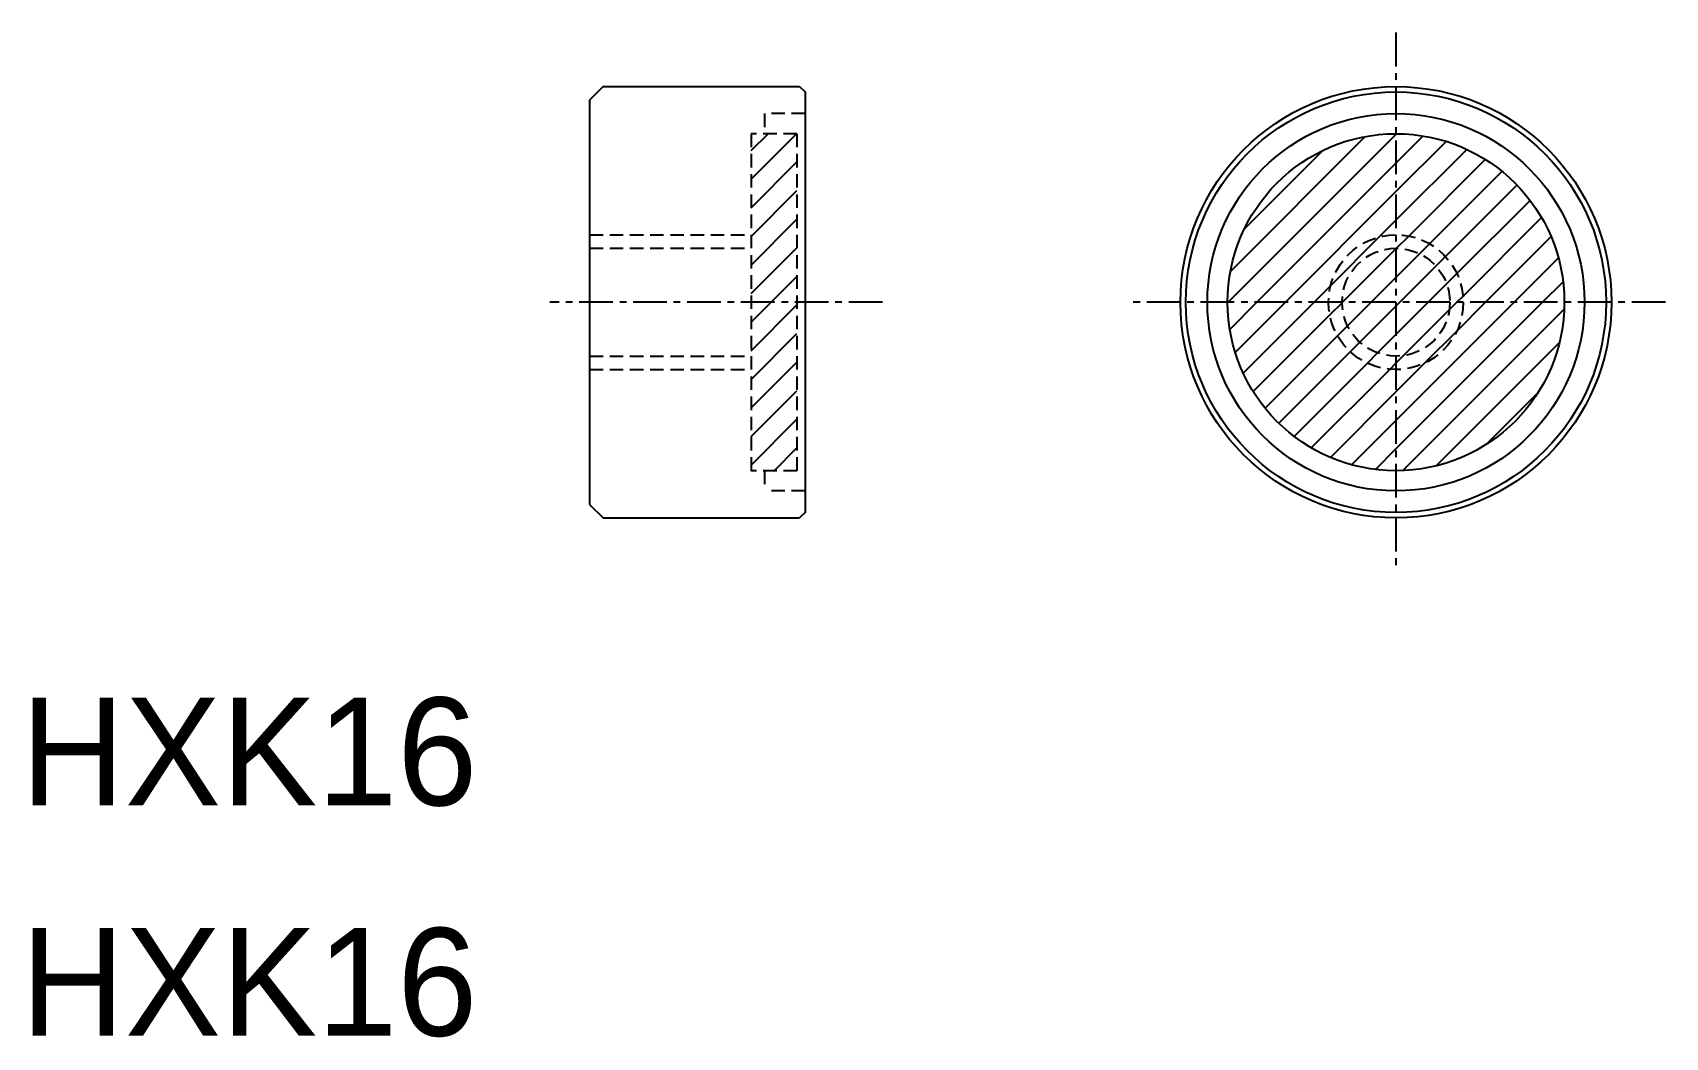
# Model space of a CAD drawing. Extents: x 122.4 to 183, y 153.3 to 190.5.
import ezdxf

# ---------------------------------------------------------------- set-up
doc = ezdxf.new("R2010")
doc.units = 0
doc.linetypes.add('CENTER', pattern=[2, 1.25, -0.25, 0.25, -0.25])
doc.linetypes.add('DASHED', pattern=[0.75, 0.5, -0.25])
doc.layers.get('0').update_dxf_attribs({"linetype": 'CONTINUOUS'})
doc.layers.add('CENTER', color=1, linetype='CENTER')

# ---------------------------------------------------------------- blocks, each defined once
blk = doc.blocks.new('*X10')
at = {"color": 0, "linetype": 'CONTINUOUS'}
for p, q in [((149.048, 185.11), (150.735, 186.798)), ((149.048, 186.171), (149.675, 186.798)), ((166.759, 180.548), (172.983, 186.771)), ((166.837, 181.687), (171.844, 186.693)), ((172.983, 186.771), (173.009, 186.798)), ((172.983, 185.711), (173.988, 186.716)), ((167.354, 183.264), (170.267, 186.177)), ((172.983, 184.65), (174.846, 186.513)), ((172.983, 183.589), (175.611, 186.218)), ((149.048, 184.05), (150.748, 185.75)), ((167.82, 180.548), (172.983, 185.711)), ((173.456, 183.002), (176.299, 185.845)), ((174.229, 182.715), (176.918, 185.403)), ((174.819, 182.244), (177.472, 184.896)), ((149.048, 182.989), (150.748, 184.689)), ((168.88, 180.548), (172.983, 184.65)), ((175.246, 181.61), (177.962, 184.326)), ((175.472, 180.776), (178.386, 183.689)), ((149.048, 181.928), (150.748, 183.628)), ((172.363, 182.97), (172.983, 183.589)), ((149.048, 180.868), (150.748, 182.568)), ((170.561, 181.167), (172.363, 182.97)), ((171.002, 180.548), (172.983, 182.529)), ((172.983, 182.529), (173.002, 182.548)), ((173.002, 182.548), (173.456, 183.002)), ((173.86, 182.345), (174.229, 182.715)), ((176.305, 180.548), (178.739, 182.982)), ((172.983, 181.468), (173.86, 182.345)), ((173.123, 180.548), (174.465, 181.89)), ((174.465, 181.89), (174.819, 182.244)), ((177.366, 180.548), (179.012, 182.194)), ((149.789, 180.548), (150.748, 181.507)), ((172.062, 180.548), (172.983, 181.468)), ((174.184, 180.548), (174.864, 181.228)), ((174.864, 181.228), (175.246, 181.61)), ((178.426, 180.548), (179.186, 181.308)), ((169.941, 180.548), (170.561, 181.167)), ((175.244, 180.548), (175.472, 180.776)), ((149.048, 179.807), (149.789, 180.548)), ((149.048, 178.746), (150.748, 180.446)), ((166.733, 180.521), (166.759, 180.548)), ((166.814, 179.542), (167.82, 180.548)), ((167.017, 178.684), (168.88, 180.548)), ((167.312, 177.919), (169.941, 180.548)), ((167.685, 177.231), (170.528, 180.074)), ((170.528, 180.074), (170.983, 180.529)), ((170.983, 180.529), (171.002, 180.548)), ((171.185, 179.671), (172.062, 180.548)), ((171.64, 179.065), (172.983, 180.407)), ((172.983, 175.104), (178.426, 180.548)), ((172.983, 176.165), (177.366, 180.548)), ((172.983, 179.347), (174.184, 180.548)), ((172.983, 180.407), (173.123, 180.548)), ((173.242, 174.303), (179.227, 180.288)), ((173.264, 178.568), (174.963, 180.266)), ((174.963, 180.266), (175.244, 180.548)), ((175.249, 179.491), (176.305, 180.548)), ((170.816, 179.301), (171.185, 179.671)), ((174.039, 178.282), (175.249, 179.491)), ((149.048, 177.686), (150.748, 179.386)), ((168.127, 176.612), (170.816, 179.301)), ((171.287, 178.711), (171.64, 179.065)), ((172.303, 178.667), (172.983, 179.347)), ((174.48, 174.48), (179.051, 179.051)), ((149.048, 176.625), (150.748, 178.325)), ((168.634, 176.059), (171.287, 178.711)), ((169.205, 175.569), (171.921, 178.285)), ((171.921, 178.285), (172.303, 178.667)), ((172.755, 178.058), (172.983, 178.286)), ((172.983, 178.286), (173.264, 178.568)), ((172.983, 177.225), (174.039, 178.282)), ((169.841, 175.145), (172.755, 178.058)), ((149.048, 175.564), (150.748, 177.264)), ((170.549, 174.791), (172.983, 177.225)), ((176.331, 175.27), (178.261, 177.2)), ((149.048, 174.504), (150.748, 176.204)), ((171.336, 174.518), (172.983, 176.165)), ((149.903, 174.298), (150.748, 175.143)), ((172.223, 174.344), (172.983, 175.104))]:
    blk.add_line(p, q, dxfattribs=at)

msp = doc.modelspace()

# ---------------------------------------------------------------- linework, layer by layer
at = {"color": 7, "linetype": 'CONTINUOUS'}
for p, q in [((143.548, 188.548), (143.048, 188.048)), ((143.548, 188.548), (150.848, 188.548)), ((150.848, 188.548), (151.048, 188.348)), ((143.048, 188.048), (143.048, 173.048)), ((151.048, 188.348), (151.048, 173.548)), ((151.048, 173.548), (151.048, 172.748)), ((143.048, 173.048), (143.548, 172.548)), ((151.048, 172.748), (150.848, 172.548)), ((143.548, 172.548), (150.848, 172.548))]:
    msp.add_line(p, q, dxfattribs=at)
at = {"color": 3, "linetype": 'DASHED'}
for p, q in [((151.048, 187.548), (149.548, 187.548)), ((149.548, 187.548), (149.548, 186.798)), ((150.748, 186.798), (149.048, 186.798)), ((149.048, 186.798), (149.048, 174.298)), ((150.748, 186.798), (150.748, 174.298)), ((143.048, 183.048), (149.048, 183.048)), ((143.048, 182.548), (149.048, 182.548)), ((143.048, 178.548), (149.048, 178.548)), ((143.048, 178.048), (149.048, 178.048)), ((150.748, 174.298), (149.048, 174.298)), ((149.548, 174.298), (149.548, 173.548)), ((151.048, 173.548), (149.548, 173.548))]:
    msp.add_line(p, q, dxfattribs=at)
at = {"color": 7, "linetype": 'CONTINUOUS'}
for radius in [8, 7.8, 7, 6.25]:
    msp.add_circle((172.983, 180.548), radius, dxfattribs=at)
at = {"color": 3, "linetype": 'DASHED'}
for radius in [2.5, 2]:
    msp.add_circle((172.983, 180.548), radius, dxfattribs=at)
at = {"layer": 'CENTER', "color": 1, "linetype": 'CENTER'}
for p, q in [((172.983, 190.548), (172.983, 170.548)), ((153.918, 180.548), (141.571, 180.548)), ((182.983, 180.548), (162.983, 180.548))]:
    msp.add_line(p, q, dxfattribs=at)

# ---------------------------------------------------------------- block references
at = {"color": 3, "linetype": 'CONTINUOUS'}
msp.add_blockref('*X10', (0, 0), dxfattribs=at)

# ---------------------------------------------------------------- texts
at = {"color": 7, "linetype": 'CONTINUOUS'}
for p in [(121.938, 161.883), (121.938, 153.334)]:
    msp.add_text('HXK16', height=4, dxfattribs=at).set_placement(p)

doc.saveas('drawing.dxf')
